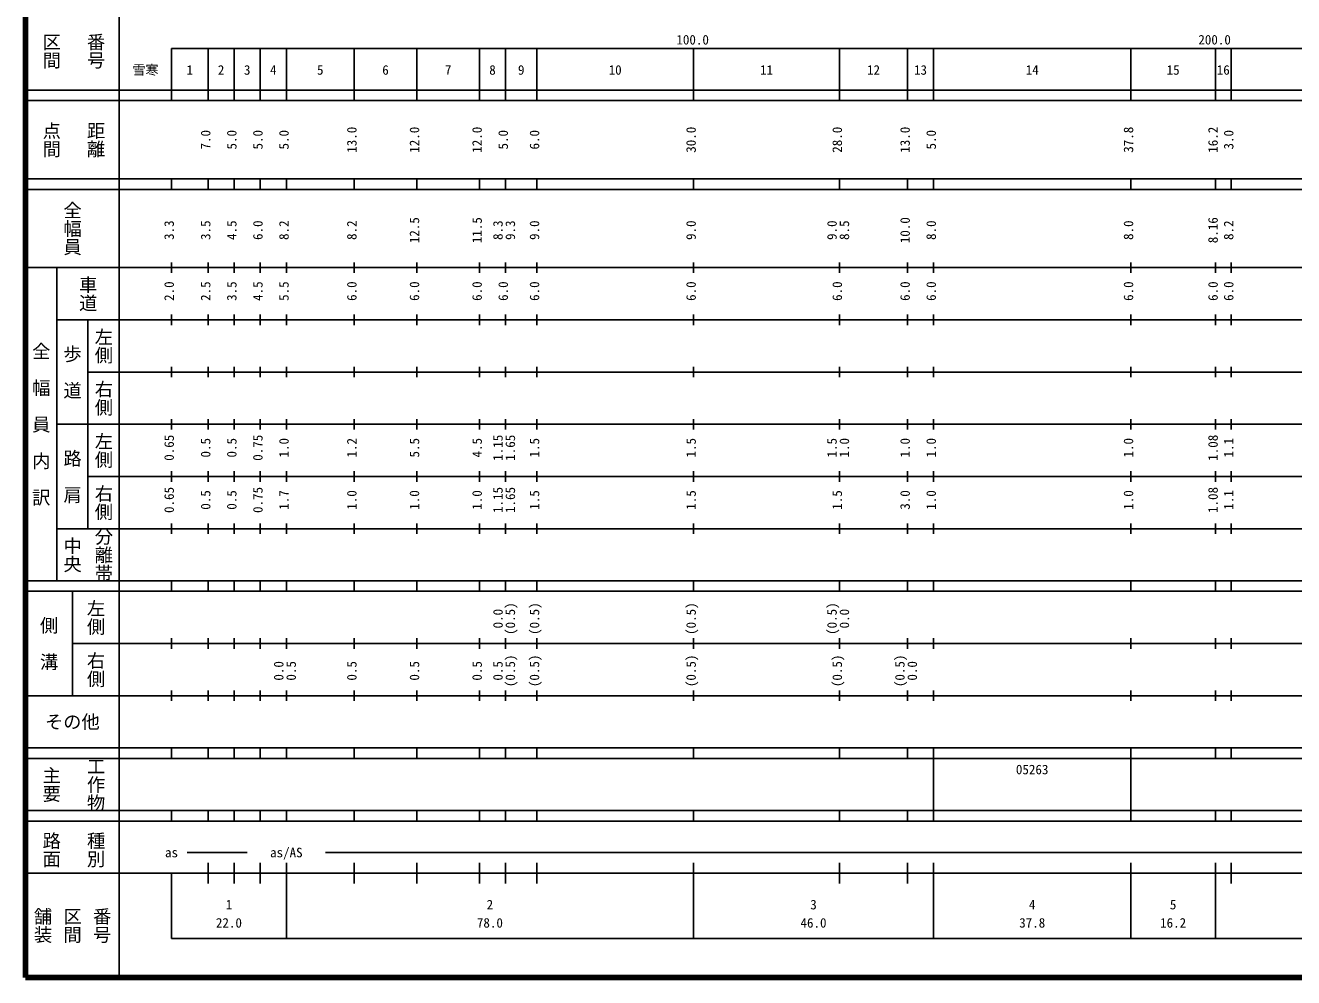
# Model space of a CAD drawing. Units: millimetres on the paper, enlarged 1000 times. Extents: x 40000 to 680000, y 20000 to 380000.
# Drawn here: x 40000 to 282988, y 20000 to 202409 of the extents above; entities that cross this region are included whole.
import ezdxf
from ezdxf.enums import TextEntityAlignment as Align

# ---------------------------------------------------------------- set-up
doc = ezdxf.new("R2010")
doc.units = ezdxf.units.MM
doc.header["$LTSCALE"] = 1000
doc.layers.add('M-TTL', color=2, linetype='Continuous', lineweight=140)
doc.layers.add('M-TTL-BAND', color=7, linetype='Continuous', lineweight=25)
doc.styles.add('@ＭＳ ゴシック', font='')
doc.styles.add('ＭＳ ゴシック', font='')
doc.styles.get('@ＭＳ ゴシック').set_extended_font_data('@MS Gothic')
doc.styles.get('ＭＳ ゴシック').set_extended_font_data('MS Gothic')

msp = doc.modelspace()

# ---------------------------------------------------------------- linework, layer by layer
at = {"layer": 'M-TTL'}
for p, q in [((40000, 380000), (40000, 20000)), ((40000, 20000), (680000, 20000))]:
    msp.add_line(p, q, dxfattribs=at)
at = {"layer": 'M-TTL-BAND'}
for p, q in [((58000, 370000), (58000, 20000)), ((68000, 198000), (579000, 198000)), ((68000, 198000), (68000, 188000)), ((75000, 188000), (75000, 198000)), ((80000, 188000), (80000, 198000)), ((85000, 188000), (85000, 198000)), ((90000, 188000), (90000, 198000)), ((103000, 188000), (103000, 198000)), ((115000, 188000), (115000, 198000)), ((127000, 188000), (127000, 198000)), ((132000, 188000), (132000, 198000)), ((138000, 188000), (138000, 198000)), ((168000, 188000), (168000, 198000)), ((196000, 188000), (196000, 198000)), ((209000, 188000), (209000, 198000)), ((214000, 188000), (214000, 198000)), ((251800, 188000), (251800, 198000)), ((268000, 188000), (268000, 198000)), ((271000, 188000), (271000, 198000)), ((40000, 190000), (579000, 190000)), ((40000, 188000), (579000, 188000)), ((40000, 173000), (579000, 173000)), ((68000, 171000), (68000, 173000)), ((75000, 171000), (75000, 173000)), ((80000, 171000), (80000, 173000)), ((85000, 171000), (85000, 173000)), ((90000, 171000), (90000, 173000)), ((103000, 171000), (103000, 173000)), ((115000, 171000), (115000, 173000)), ((127000, 171000), (127000, 173000)), ((132000, 171000), (132000, 173000)), ((138000, 171000), (138000, 173000)), ((168000, 171000), (168000, 173000)), ((196000, 171000), (196000, 173000)), ((209000, 171000), (209000, 173000)), ((214000, 171000), (214000, 173000)), ((251800, 171000), (251800, 173000)), ((268000, 171000), (268000, 173000)), ((271000, 171000), (271000, 173000)), ((40000, 171000), (579000, 171000)), ((40000, 156000), (579000, 156000)), ((46000, 96000), (46000, 156000)), ((68000, 155000), (68000, 157000)), ((75000, 155000), (75000, 157000)), ((80000, 155000), (80000, 157000)), ((85000, 155000), (85000, 157000)), ((90000, 155000), (90000, 157000)), ((103000, 155000), (103000, 157000)), ((115000, 155000), (115000, 157000)), ((127000, 155000), (127000, 157000)), ((132000, 155000), (132000, 157000)), ((138000, 155000), (138000, 157000)), ((168000, 155000), (168000, 157000)), ((196000, 155000), (196000, 157000)), ((209000, 155000), (209000, 157000)), ((214000, 155000), (214000, 157000)), ((251800, 155000), (251800, 157000)), ((268000, 155000), (268000, 157000)), ((271000, 155000), (271000, 157000)), ((46000, 146000), (579000, 146000)), ((52000, 146000), (52000, 106000)), ((68000, 145000), (68000, 147000)), ((75000, 145000), (75000, 147000)), ((80000, 145000), (80000, 147000)), ((85000, 145000), (85000, 147000)), ((90000, 145000), (90000, 147000)), ((103000, 145000), (103000, 147000)), ((115000, 145000), (115000, 147000)), ((127000, 145000), (127000, 147000)), ((132000, 145000), (132000, 147000)), ((138000, 145000), (138000, 147000)), ((168000, 145000), (168000, 147000)), ((196000, 145000), (196000, 147000)), ((209000, 145000), (209000, 147000)), ((214000, 145000), (214000, 147000)), ((251800, 145000), (251800, 147000)), ((268000, 145000), (268000, 147000)), ((271000, 145000), (271000, 147000)), ((68000, 135000), (68000, 137000)), ((75000, 135000), (75000, 137000)), ((80000, 135000), (80000, 137000)), ((85000, 135000), (85000, 137000)), ((90000, 135000), (90000, 137000)), ((103000, 135000), (103000, 137000)), ((115000, 135000), (115000, 137000)), ((127000, 135000), (127000, 137000)), ((132000, 135000), (132000, 137000)), ((138000, 135000), (138000, 137000)), ((168000, 135000), (168000, 137000)), ((196000, 135000), (196000, 137000)), ((209000, 135000), (209000, 137000)), ((214000, 135000), (214000, 137000)), ((251800, 135000), (251800, 137000)), ((268000, 135000), (268000, 137000)), ((271000, 135000), (271000, 137000)), ((52000, 136000), (579000, 136000)), ((68000, 125000), (68000, 127000)), ((75000, 125000), (75000, 127000)), ((80000, 125000), (80000, 127000)), ((85000, 125000), (85000, 127000)), ((90000, 125000), (90000, 127000)), ((103000, 125000), (103000, 127000)), ((115000, 125000), (115000, 127000)), ((127000, 125000), (127000, 127000)), ((132000, 125000), (132000, 127000)), ((138000, 125000), (138000, 127000)), ((168000, 125000), (168000, 127000)), ((196000, 125000), (196000, 127000)), ((209000, 125000), (209000, 127000)), ((214000, 125000), (214000, 127000)), ((251800, 125000), (251800, 127000)), ((268000, 125000), (268000, 127000)), ((271000, 125000), (271000, 127000)), ((46000, 126000), (579000, 126000)), ((68000, 115000), (68000, 117000)), ((75000, 115000), (75000, 117000)), ((80000, 115000), (80000, 117000)), ((85000, 115000), (85000, 117000)), ((90000, 115000), (90000, 117000)), ((103000, 115000), (103000, 117000)), ((115000, 115000), (115000, 117000)), ((127000, 115000), (127000, 117000)), ((132000, 115000), (132000, 117000)), ((138000, 115000), (138000, 117000)), ((168000, 115000), (168000, 117000)), ((196000, 115000), (196000, 117000)), ((209000, 115000), (209000, 117000)), ((214000, 115000), (214000, 117000)), ((251800, 115000), (251800, 117000)), ((268000, 115000), (268000, 117000)), ((271000, 115000), (271000, 117000)), ((52000, 116000), (579000, 116000)), ((68000, 105000), (68000, 107000)), ((75000, 105000), (75000, 107000)), ((80000, 105000), (80000, 107000)), ((85000, 105000), (85000, 107000)), ((90000, 105000), (90000, 107000)), ((103000, 105000), (103000, 107000)), ((115000, 105000), (115000, 107000)), ((127000, 105000), (127000, 107000)), ((132000, 105000), (132000, 107000)), ((138000, 105000), (138000, 107000)), ((168000, 105000), (168000, 107000)), ((196000, 105000), (196000, 107000)), ((209000, 105000), (209000, 107000)), ((214000, 105000), (214000, 107000)), ((251800, 105000), (251800, 107000)), ((268000, 105000), (268000, 107000)), ((271000, 105000), (271000, 107000)), ((46000, 106000), (579000, 106000)), ((40000, 96000), (579000, 96000)), ((68000, 94000), (68000, 96000)), ((75000, 94000), (75000, 96000)), ((80000, 94000), (80000, 96000)), ((85000, 94000), (85000, 96000)), ((90000, 94000), (90000, 96000)), ((103000, 94000), (103000, 96000)), ((115000, 94000), (115000, 96000)), ((127000, 94000), (127000, 96000)), ((132000, 94000), (132000, 96000)), ((138000, 94000), (138000, 96000)), ((168000, 94000), (168000, 96000)), ((196000, 94000), (196000, 96000)), ((209000, 94000), (209000, 96000)), ((214000, 94000), (214000, 96000)), ((251800, 94000), (251800, 96000)), ((268000, 94000), (268000, 96000)), ((271000, 94000), (271000, 96000)), ((40000, 94000), (579000, 94000)), ((49000, 94000), (49000, 74000)), ((49000, 84000), (579000, 84000)), ((68000, 83000), (68000, 85000)), ((75000, 83000), (75000, 85000)), ((80000, 83000), (80000, 85000)), ((85000, 83000), (85000, 85000)), ((90000, 83000), (90000, 85000)), ((103000, 83000), (103000, 85000)), ((115000, 83000), (115000, 85000)), ((127000, 83000), (127000, 85000)), ((132000, 83000), (132000, 85000)), ((138000, 83000), (138000, 85000)), ((168000, 83000), (168000, 85000)), ((196000, 83000), (196000, 85000)), ((209000, 83000), (209000, 85000)), ((214000, 83000), (214000, 85000)), ((251800, 83000), (251800, 85000)), ((268000, 83000), (268000, 85000)), ((271000, 83000), (271000, 85000)), ((40000, 74000), (579000, 74000)), ((68000, 73000), (68000, 75000)), ((75000, 73000), (75000, 75000)), ((80000, 73000), (80000, 75000)), ((85000, 73000), (85000, 75000)), ((90000, 73000), (90000, 75000)), ((103000, 73000), (103000, 75000)), ((115000, 73000), (115000, 75000)), ((127000, 73000), (127000, 75000)), ((132000, 73000), (132000, 75000)), ((138000, 73000), (138000, 75000)), ((168000, 73000), (168000, 75000)), ((196000, 73000), (196000, 75000)), ((209000, 73000), (209000, 75000)), ((214000, 73000), (214000, 75000)), ((251800, 73000), (251800, 75000)), ((268000, 73000), (268000, 75000)), ((271000, 73000), (271000, 75000)), ((40000, 64000), (579000, 64000)), ((68000, 62000), (68000, 64000)), ((75000, 62000), (75000, 64000)), ((80000, 62000), (80000, 64000)), ((85000, 62000), (85000, 64000)), ((90000, 62000), (90000, 64000)), ((103000, 62000), (103000, 64000)), ((115000, 62000), (115000, 64000)), ((127000, 62000), (127000, 64000)), ((132000, 62000), (132000, 64000)), ((138000, 62000), (138000, 64000)), ((168000, 62000), (168000, 64000)), ((196000, 62000), (196000, 64000)), ((209000, 62000), (209000, 64000)), ((214000, 62000), (214000, 64000)), ((251800, 62000), (251800, 64000)), ((268000, 62000), (268000, 64000)), ((271000, 62000), (271000, 64000)), ((40000, 62000), (579000, 62000)), ((214000, 52000), (214000, 62000)), ((251800, 52000), (251800, 62000)), ((40000, 52000), (579000, 52000)), ((68000, 50000), (68000, 52000)), ((75000, 50000), (75000, 52000)), ((80000, 50000), (80000, 52000)), ((85000, 50000), (85000, 52000)), ((90000, 50000), (90000, 52000)), ((103000, 50000), (103000, 52000)), ((115000, 50000), (115000, 52000)), ((127000, 50000), (127000, 52000)), ((132000, 50000), (132000, 52000)), ((138000, 50000), (138000, 52000)), ((168000, 50000), (168000, 52000)), ((196000, 50000), (196000, 52000)), ((209000, 50000), (209000, 52000)), ((214000, 50000), (214000, 52000)), ((251800, 50000), (251800, 52000)), ((268000, 50000), (268000, 52000)), ((271000, 50000), (271000, 52000)), ((40000, 50000), (579000, 50000)), ((71000, 44000), (82500, 44000)), ((97500, 44000), (390000, 44000)), ((75000, 38000), (75000, 42000)), ((80000, 38000), (80000, 42000)), ((85000, 38000), (85000, 42000)), ((90000, 27500), (90000, 42000)), ((103000, 38000), (103000, 42000)), ((115000, 38000), (115000, 42000)), ((127000, 38000), (127000, 42000)), ((132000, 38000), (132000, 42000)), ((138000, 38000), (138000, 42000)), ((168000, 27500), (168000, 42000)), ((196000, 38000), (196000, 42000)), ((209000, 38000), (209000, 42000)), ((214000, 27500), (214000, 42000)), ((251800, 27500), (251800, 42000)), ((268000, 27500), (268000, 42000)), ((271000, 38000), (271000, 42000)), ((40000, 40000), (579000, 40000)), ((68000, 40000), (68000, 27500)), ((68000, 27500), (579000, 27500))]:
    msp.add_line(p, q, dxfattribs=at)

# ---------------------------------------------------------------- texts
at = {"layer": 'M-TTL-BAND', "style": '@ＭＳ ゴシック'}
for s, p in [('区間', (45000, 197500)), ('番号', (53500, 197500)), ('点間', (45000, 180500)), ('距離', (53500, 180500)), ('全幅員', (49000, 163500)), ('車道', (52000, 151000)), ('左側', (55000, 141000)), ('全\u3000幅\u3000員\u3000内\u3000訳', (43000, 126000)), ('歩\u3000道', (49000, 136000)), ('右側', (55000, 131000)), ('左側', (55000, 121000)), ('路\u3000肩', (49000, 116000)), ('右側', (55000, 111000)), ('分離帯', (55000, 101000)), ('中央', (49000, 101000)), ('左側', (53500, 89000)), ('側\u3000溝', (44500, 84000)), ('右側', (53500, 79000)), ('工作物', (53500, 57000)), ('主要', (45000, 57000)), ('路面', (45000, 44500)), ('種別', (53500, 44500)), ('舗装', (43333, 30000)), ('区間', (49000, 30000)), ('番号', (54667, 30000))]:
    msp.add_text(s, height=2566, rotation=270, dxfattribs=at).set_placement(p, align=Align.MIDDLE_CENTER)
at = {"layer": 'M-TTL-BAND', "style": 'ＭＳ ゴシック'}
for s, p in [('100.0', (167844, 198195)), ('200.0', (267844, 198195)), ('雪寒', (63017, 192405)), ('1', (71500, 192405)), ('2', (77500, 192405)), ('3', (82500, 192405)), ('4', (87500, 192405)), ('5', (96500, 192405)), ('6', (109000, 192405)), ('7', (121000, 192405)), ('8', (129500, 192405)), ('9', (135000, 192405)), ('10', (153000, 192405)), ('11', (182000, 192405)), ('12', (202500, 192405)), ('13', (211500, 192405)), ('14', (232900, 192405)), ('15', (259900, 192405)), ('16', (269500, 192405)), ('as', (68000, 42500)), ('as/AS', (90000, 42500)), ('1', (79000, 32523)), ('2', (129000, 32523)), ('3', (191000, 32523)), ('4', (232900, 32523)), ('5', (259900, 32523)), ('22.0', (79000, 29033)), ('78.0', (129000, 29033)), ('46.0', (191000, 29033)), ('37.8', (232900, 29033)), ('16.2', (259900, 29033))]:
    msp.add_text(s, height=1833, dxfattribs=at).set_placement(p, align=Align.BOTTOM_CENTER)
for s, p in [('13.0', (104000, 180500)), ('12.0', (116000, 180500)), ('12.0', (128000, 180500)), ('30.0', (169000, 180500)), ('28.0', (197000, 180500)), ('13.0', (210000, 180500)), ('37.8', (252800, 180500)), ('16.2', (269000, 180500)), ('7.0', (76000, 180500)), ('5.0', (81000, 180500)), ('5.0', (86000, 180500)), ('5.0', (91000, 180500)), ('5.0', (133000, 180500)), ('6.0', (139000, 180500)), ('5.0', (215000, 180500)), ('3.0', (272000, 180500)), ('12.5', (116000, 163174)), ('11.5', (128000, 163174)), ('10.0', (210000, 163174)), ('8.16', (269000, 163174)), ('3.3', (69000, 163174)), ('3.5', (76000, 163174)), ('4.5', (81000, 163174)), ('6.0', (86000, 163174)), ('8.2', (91000, 163174)), ('8.2', (104000, 163174)), ('8.3', (132000, 163174)), ('9.3', (134370, 163174)), ('9.0', (139000, 163174)), ('9.0', (169000, 163174)), ('9.0', (196000, 163174)), ('8.5', (198370, 163174)), ('8.0', (215000, 163174)), ('8.0', (252800, 163174)), ('8.2', (272000, 163174)), ('2.0', (69000, 151500)), ('2.5', (76000, 151500)), ('3.5', (81000, 151500)), ('4.5', (86000, 151500)), ('5.5', (91000, 151500)), ('6.0', (104000, 151500)), ('6.0', (116000, 151500)), ('6.0', (128000, 151500)), ('6.0', (133000, 151500)), ('6.0', (139000, 151500)), ('6.0', (169000, 151500)), ('6.0', (197000, 151500)), ('6.0', (210000, 151500)), ('6.0', (215000, 151500)), ('6.0', (252800, 151500)), ('6.0', (269000, 151500)), ('6.0', (272000, 151500)), ('0.65', (69000, 121500)), ('0.5', (76000, 121500)), ('0.5', (81000, 121500)), ('0.75', (86000, 121500)), ('1.0', (91000, 121500)), ('1.2', (104000, 121500)), ('5.5', (116000, 121500)), ('4.5', (128000, 121500)), ('1.15', (132000, 121500)), ('1.65', (134370, 121500)), ('1.5', (139000, 121500)), ('1.5', (169000, 121500)), ('1.5', (196000, 121500)), ('1.0', (198370, 121500)), ('1.0', (210000, 121500)), ('1.0', (215000, 121500)), ('1.0', (252800, 121500)), ('1.08', (269000, 121500)), ('1.1', (272000, 121500)), ('0.65', (69000, 111500)), ('0.5', (76000, 111500)), ('0.5', (81000, 111500)), ('0.75', (86000, 111500)), ('1.7', (91000, 111500)), ('1.0', (104000, 111500)), ('1.0', (116000, 111500)), ('1.0', (128000, 111500)), ('1.15', (132000, 111500)), ('1.65', (134370, 111500)), ('1.5', (139000, 111500)), ('1.5', (169000, 111500)), ('1.5', (197000, 111500)), ('3.0', (210000, 111500)), ('1.0', (215000, 111500)), ('1.0', (252800, 111500)), ('1.08', (269000, 111500)), ('1.1', (272000, 111500)), ('0.0', (132000, 88764)), ('(0.5)', (134370, 88764)), ('(0.5)', (139000, 88764)), ('(0.5)', (169000, 88764)), ('(0.5)', (196000, 88764)), ('0.0', (198370, 88764)), ('0.0', (90000, 78764)), ('0.5', (92370, 78764)), ('0.5', (104000, 78764)), ('0.5', (116000, 78764)), ('0.5', (128000, 78764)), ('0.5', (132000, 78764)), ('(0.5)', (134370, 78764)), ('(0.5)', (139000, 78764)), ('(0.5)', (169000, 78764)), ('(0.5)', (197000, 78764)), ('(0.5)', (209000, 78764)), ('0.0', (211370, 78764))]:
    msp.add_text(s, height=1833, rotation=90, dxfattribs=at).set_placement(p, align=Align.BOTTOM_CENTER)
msp.add_text('その他', height=2566, dxfattribs=at).set_placement((49000, 69000), align=Align.MIDDLE_CENTER)
msp.add_text('05263', height=1833, dxfattribs=at).set_placement((229775, 58405), align=Align.BOTTOM_LEFT)

doc.saveas('drawing.dxf')
